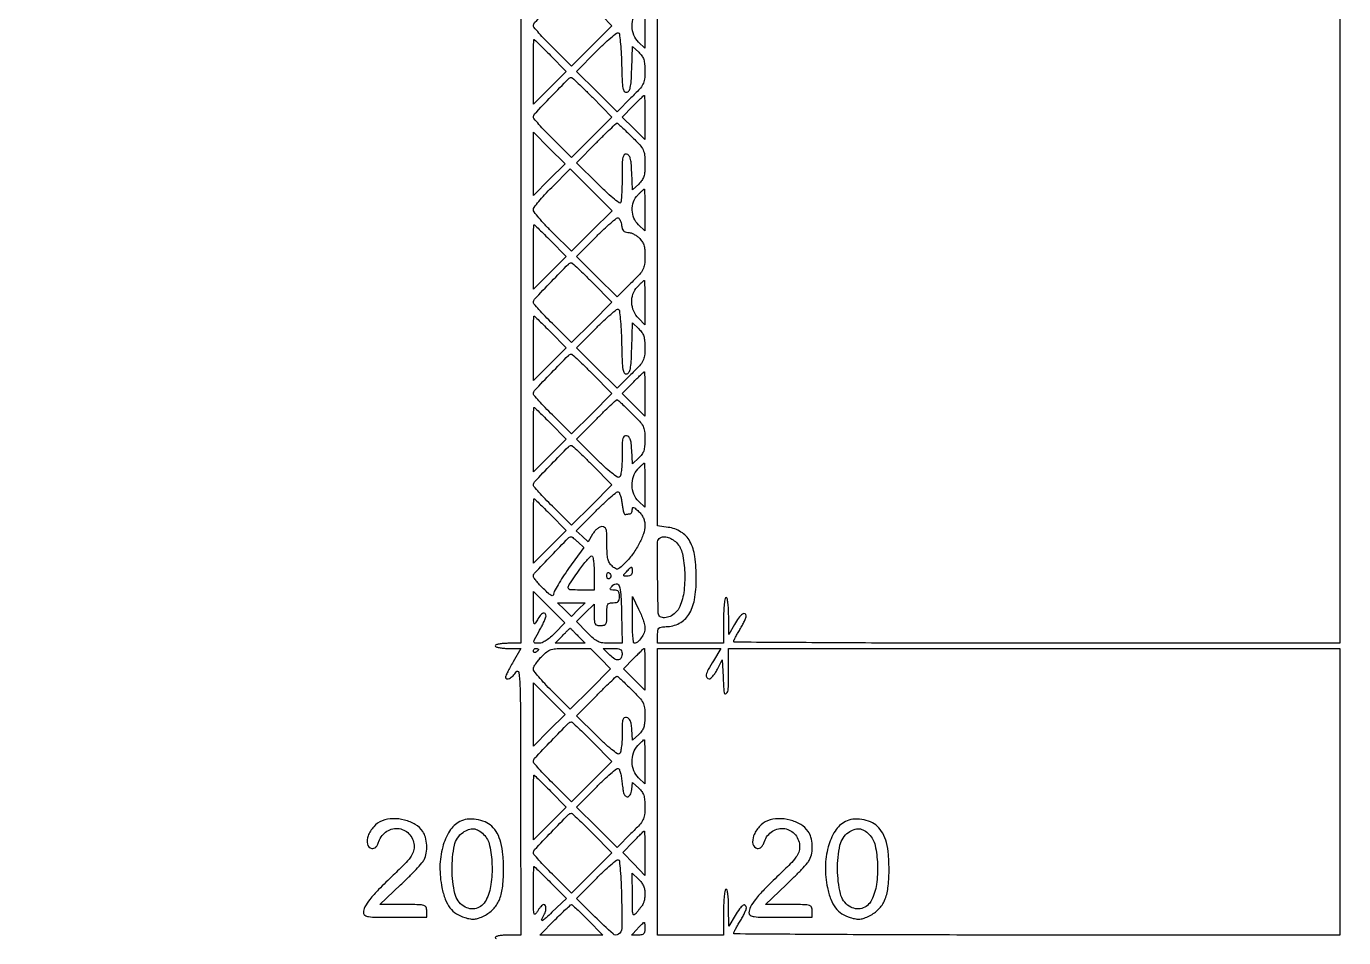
# Model space of a CAD drawing. Extents: x 0 to 836, y 5 to 589.
# Drawn here: x 89.01 to 132.95, y 310.14 to 340.53 of the extents above; entities that cross this region are included whole.
import ezdxf

# ---------------------------------------------------------------- set-up
doc = ezdxf.new("R2010")
doc.units = 0
doc.header["$MEASUREMENT"] = 0

msp = doc.modelspace()

# ---------------------------------------------------------------- linework, layer by layer
for points in [[(201.712326, 537.783562, -0.000001), (217.055896, 537.76491, -0.426088)], [(546.939, 229.3929, -0.000106), (546.943559, 250.949215, -0.000176), (546.957638, 269.095817, -0.000001), (546.976289, 285.583213, -0.415883)], [(836.0595, 588.6891), (420.497259, 588.710259, 0.000013), (261.145696, 588.714318, 0.000021), (126.989856, 588.708632), (4.934769, 588.698274, 0.19889), (4.878609, 588.675009, 0.198853), (4.855343, 588.618859), (4.83877, 516.273901, 0.000036), (4.826254, 436.744061, 0.000021), (4.8222, 342.282364), (4.8222, 95.946129), (4.469225, 95.920114, 0.031904), (4.160456, 95.877435, 0.315999), (4.075312, 95.787407, 0.415411), (4.137995, 95.703578, 0.035338), (4.43445, 95.6826), (4.8222, 95.6826), (4.8222, 50.2101), (4.8222, 4.7376), (420.462, 4.7376), (836.1018, 4.7376)], [(604.852986, 529.408162, -0.000002), (620.423836, 529.389509, -0.550615)], [(238.738155, 529.614638, -0.000002), (224.300981, 529.63329, -0.415836)], [(308.18842, 529.408162, -0.000002), (322.638019, 529.38951, -0.415836)], [(531.796111, 538.074638, -0.000002), (517.6951, 538.093291, -0.426056)], [(413.368417, 538.074638, -0.000002), (399.676779, 538.093291, -0.415815)], [(77.850638, 481.579418, -0.000002), (77.869294, 494.031443, -0.550517)], [(336.166934, 548.220763, -0.000002), (326.827688, 548.233536, -0.413812)], [(77.644162, 421.684687, -0.000002), (77.625507, 409.236574, -0.415775)], [(333.609652, 529.614638, -0.000003), (323.198363, 529.633296, -0.415688)], [(383.716206, 529.408162, -0.000003), (394.123716, 529.389504, -0.425916)], [(68.6952, 512.4222), (68.6952, 424.07169), (68.6952, 335.721179), (68.2299, 335.759766, 0.007133), (67.929172, 335.78039, 0.107826), (67.826408, 335.763741, 0.250288), (67.778728, 335.707689, 0.053641), (67.7646, 335.576376, 0.040763), (67.773948, 335.461903, 0.150693), (67.805902, 335.397748, 0.157767), (67.867426, 335.364407, 0.045946), (67.9761, 335.3544, 0.038131), (68.057092, 335.360586, 0.057076), (68.125472, 335.379251, 0.074992), (68.172132, 335.406604, 0.226478), (68.1876, 335.439, -0.308176), (68.230223, 335.501586, -0.104548), (68.344539, 335.520821, -0.079759), (68.484837, 335.492261, -0.106751), (68.59368, 335.42208, -0.198532), (68.652554, 335.280239, -0.000012), (68.672972, 321.077246, -0.000309), (68.688474, 301.604946, -0.000063), (68.690329, 267.04413)], [(77.841889, 210.212758, -0.000002), (77.851786, 217.49274, -0.413814)], [(86.1228, 450.792572), (86.1228, 406.705194), (85.499464, 406.600455, 0.100315), (83.868412, 405.97451, 0.099926), (82.607151, 404.762259, 0.1007), (81.921518, 403.164231, 0.103551), (81.924609, 401.442009, 0.050819), (82.199961, 400.581557, 0.047863), (82.647485, 399.775665, 0.049065), (83.22665, 399.088919, 0.060583), (83.892168, 398.581824, 0.027792), (84.313921, 398.365183, 0.017806), (84.824667, 398.159201, 0.016577), (85.310444, 398.001134, 0.070475), (85.612129, 397.9584, -0.018306), (85.71499, 397.954633, -0.015555), (85.82308, 397.943316, -0.015835), (85.920901, 397.926816, -0.041935), (85.988981, 397.907049, -0.309751), (86.079515, 397.775741, -0.000067), (86.101574, 389.726527, -0.000595), (86.119331, 377.187861, -0.000057), (86.1228, 346.554849), (86.1228, 295.254)], [(86.292, 295.254), (86.292, 346.554849, -0.000057), (86.295469, 377.187861, -0.000595)], [(105.4962, 361.027638), (105.4962, 319.9572), (105.0732, 319.9572, 0.01883), (104.91106, 319.951091, 0.03053), (104.774456, 319.932349, 0.031449), (104.673935, 319.905579, 0.322437), (104.6502, 319.8726, 0.322621), (104.673953, 319.83962, 0.031364), (104.774669, 319.812851, 0.03048), (104.911505, 319.794108, 0.018798), (105.073923, 319.788), (105.497647, 319.788), (105.243123, 319.33701, 0.005), (105.145603, 319.160103, 0.007254), (105.063366, 319.001868, 0.004036), (104.997246, 318.867303, 0.112633), (104.9886, 318.82941, 0.342162), (105.030274, 318.775641, 0.178914), (105.119529, 318.784776, 0.082515), (105.241897, 318.87227, 0.057668), (105.347454, 319.00545, -0.696987), (105.431071, 318.98836, -0.029387), (105.471292, 318.557274, -0.007916), (105.489536, 317.568315, -0.000528), (105.493949, 314.73315), (105.4962, 310.2282), (105.0732, 310.2282, 0.01883), (104.91106, 310.222091, 0.03053), (104.774456, 310.203349, 0.031449), (104.673935, 310.176579, 0.322437), (104.6502, 310.1436, 0.323995), (104.674087, 310.110606, 0.030733)], [(132.822, 357.7311), (132.822, 319.9572), (122.7123, 319.9572, -0.000588), (118.835757, 319.961759, -0.000981), (115.572452, 319.975838, -0.000039), (112.628797, 319.994543, -0.414331), (112.603033, 320.02065, -0.111035), (112.612259, 320.060409, -0.00754), (112.664565, 320.164867, -0.010506), (112.732025, 320.288254, -0.007675), (112.811893, 320.4225, 0.013093), (112.891885, 320.56033, 0.015532), (112.95987, 320.69463, 0.014424), (113.010031, 320.810453, 0.08935), (113.02296, 320.8737, 0.300243), (112.980895, 320.940801, 0.270054), (112.898244, 320.932505, 0.076762), (112.766082, 320.801554, 0.029789), (112.625142, 320.585123), (112.436183, 320.2533), (112.434792, 320.86665, 0.012089), (112.428388, 321.10876, 0.022171), (112.409681, 321.305165, 0.019132), (112.383288, 321.452254, 0.352327), (112.3488, 321.48, 0.365646), (112.313203, 321.449951, 0.014491), (112.2877, 321.2685, 0.018502), (112.269844, 321.026521, 0.009164), (112.2642, 320.7186), (112.2642, 319.9572), (111.1644, 319.9572), (110.0646, 319.9572), (110.064849, 320.23215, -0.026807), (110.073677, 320.393961, -0.174073), (110.108814, 320.466182, -0.165818), (110.182855, 320.501461, -0.02379), (110.352681, 320.513103, 0.116545), (110.787786, 320.625554, 0.131991), (111.103293, 320.917961, 0.097119), (111.292231, 321.409042, 0.042288), (111.354701, 322.108109, 0.034894), (111.306129, 322.852472, 0.092165), (111.139459, 323.357558, 0.128781), (110.843969, 323.669265, 0.106049), (110.411316, 323.824574), (110.0646, 323.871078), (110.0646, 359.643478)]]:
    msp.add_lwpolyline(points, format="xyb")
for points in [[(107.888191, 341.211021), (108.541913, 340.553443), (107.865123, 339.880623), (107.188333, 339.207802), (106.553767, 339.838134, -0.006272), (106.310589, 340.085826, -0.009458), (106.105604, 340.308194, -0.004832), (105.938915, 340.499724, -0.178485), (105.9192, 340.553193, -0.192259), (105.960519, 340.656678, -0.001907), (106.52223, 341.243452, -0.001843), (107.089416, 341.827121, -0.201678), (107.188067, 341.8686, -0.189182), (107.218886, 341.856507, -0.001546), (107.41287, 341.675436, -0.005248), (107.634255, 341.463087, -0.003319)], [(109.6416, 340.542553), (109.6416, 339.808706), (109.4301, 340.0074, -0.110354), (109.272474, 340.239397, -0.088052), (109.211844, 340.536481, -0.087666), (109.257093, 340.837473, -0.107938), (109.402547, 341.080597, -0.006974), (109.475033, 341.15563, -0.010459), (109.540553, 341.218883, -0.005704), (109.596975, 341.269934, -0.183019), (109.614047, 341.2764, -0.401662), (109.62525, 341.265669, -0.001379), (109.633506, 341.060832, -0.005864), (109.63962, 340.823944, -0.003519)], [(108.861784, 339.29687, 0.003506), (108.879785, 338.717578, 0.033885), (108.905767, 338.472972, 0.115366), (108.952895, 338.362514, 0.289364), (109.030984, 338.331825, 0.201477), (109.106883, 338.382262, 0.093211), (109.153966, 338.493384, 0.039321), (109.182356, 338.700409, 0.006229), (109.200911, 339.110397), (109.225523, 339.86119), (109.433561, 339.665748, -0.048698), (109.538488, 339.545943, -0.075631), (109.60071, 339.423753, -0.059811), (109.63225, 339.268591, -0.020268), (109.6416, 339.038013, -0.027995), (109.626588, 338.770103, -0.092548), (109.575159, 338.601772, -0.067417), (109.457957, 338.436107, -0.010325), (109.175843, 338.145749), (108.710086, 337.685778), (108.033687, 338.35821), (107.357287, 339.030643), (108.011503, 339.688718, -0.008182), (108.268472, 339.93888, -0.012728), (108.498832, 340.145098, -0.006929), (108.696114, 340.308202, -0.254596), (108.751809, 340.318244, -0.285226), (108.788568, 340.274147, -0.007983), (108.820345, 340.017576, -0.013454), (108.846374, 339.694345, -0.007349)], [(106.492778, 339.560889), (107.019168, 339.029778), (106.469184, 338.484683), (105.9192, 337.939588), (105.9192, 339.015794, -0.002054), (105.920896, 339.428464, -0.003426), (105.926131, 339.775864, -0.000473), (105.933145, 340.082578, -0.407257), (105.942794, 340.092, -0.193708), (105.958794, 340.08556, -0.000647), (106.114084, 339.935986, -0.003383), (106.289276, 339.764501, -0.002097)], [(107.888191, 338.165421), (108.541913, 337.507843), (107.865123, 336.835023), (107.188333, 336.162202), (106.553767, 336.792534, -0.006272), (106.310589, 337.040226, -0.009458), (106.105604, 337.262594, -0.004832), (105.938915, 337.454124, -0.178485), (105.9192, 337.507593, -0.192259), (105.960519, 337.611078, -0.001907), (106.52223, 338.197852, -0.001843), (107.089416, 338.781521, -0.201678), (107.188067, 338.823, -0.189182), (107.218886, 338.810907, -0.001546), (107.41287, 338.629836, -0.005248), (107.634255, 338.417487, -0.003319)], [(109.6416, 337.494086), (109.6416, 336.757371), (109.260733, 337.131164), (108.879867, 337.504956), (109.236048, 337.867878, -0.00324), (109.374363, 338.006996, -0.005133), (109.494852, 338.124192, -0.001471), (109.600531, 338.2243, -0.191126), (109.616914, 338.2308, -0.403157), (109.626966, 338.221122, -0.0011), (109.634349, 338.01439, -0.005234), (109.639826, 337.776576, -0.00314)], [(109.19479, 336.85894, -0.010992), (109.47002, 336.57491, -0.073581), (109.580874, 336.41315, -0.091891), (109.628569, 336.241229, -0.021843), (109.6416, 335.943087, -0.016758), (109.632945, 335.684908, -0.058416), (109.602525, 335.521205, -0.079007), (109.540913, 335.396256, -0.050245), (109.434213, 335.273664), (109.226827, 335.078835), (109.201563, 335.659893, 0.00926), (109.182456, 335.967827, 0.049201), (109.152477, 336.133693, 0.106746), (109.103733, 336.22512, 0.171627), (109.02825, 336.269179, 0.242241), (108.950528, 336.246246, 0.155743), (108.904535, 336.161963, 0.043305), (108.884261, 335.967701, 0.004357), (108.8802, 335.501603, -0.006919), (108.875921, 335.192376, -0.010319), (108.862859, 334.922226, -0.005707), (108.844718, 334.696977, -0.175164), (108.821165, 334.646765, -0.381343), (108.776339, 334.644218, -0.006715), (108.573153, 334.81032, -0.013111), (108.333317, 335.022787, -0.007903), (108.059767, 335.286446), (107.357404, 335.985161), (108.011067, 336.64268, -0.002978), (108.264643, 336.894731, -0.004735), (108.484944, 337.107054, -0.001262), (108.678544, 337.289214, -0.19036), (108.706355, 337.3002, -0.183123), (108.733577, 337.289884, -0.002559), (108.867003, 337.17058, -0.00676), (109.020527, 337.028068, -0.004352)], [(107.866356, 333.707338), (107.189681, 333.030663), (106.554441, 333.661664, -0.009369), (106.311069, 333.912645, -0.013445), (106.105802, 334.144623, -0.009229), (105.945344, 334.343438, -0.166663), (105.9192, 334.419693, -0.164069), (105.944851, 334.495762, -0.009591), (106.098801, 334.690214, -0.013701), (106.296373, 334.917192, -0.009602), (106.530607, 335.162236), (107.142013, 335.77775), (107.842522, 335.080881), (108.54303, 334.384012)], [(109.6416, 334.409053), (109.6416, 333.717506), (109.4301, 333.9162, -0.102253), (109.27584, 334.135597, -0.095577), (109.216352, 334.403586, -0.095278), (109.260772, 334.675181, -0.100862), (109.402547, 334.904797, -0.006974), (109.475033, 334.97983, -0.010459), (109.540553, 335.043083, -0.005704), (109.596975, 335.094134, -0.183019), (109.614047, 335.1006, -0.400796), (109.62524, 335.08991, -0.001551), (109.633506, 334.897458, -0.006222), (109.63962, 334.674223, -0.003734)], [(108.864669, 333.888526, 0.044057), (108.886951, 333.781841, 0.111717), (108.925825, 333.713385, 0.133169), (108.985511, 333.675376, 0.07571), (109.070717, 333.6624, -0.078261), (109.153399, 333.649379, -0.035902), (109.254849, 333.608366, -0.03443), (109.35765, 333.548851, -0.040164), (109.445797, 333.478453, -0.054214), (109.542818, 333.365184, -0.073209), (109.601871, 333.244115, -0.05677), (109.632444, 333.088695, -0.020206), (109.6416, 332.862213, -0.027995), (109.626588, 332.594303, -0.092548), (109.575159, 332.425972, -0.067417), (109.457957, 332.260307, -0.010325), (109.175843, 331.969949), (108.710086, 331.509978), (108.033687, 332.18241), (107.357287, 332.854843), (108.011503, 333.512918, -0.008155), (108.268472, 333.763107, -0.012681), (108.498832, 333.969409, -0.006892), (108.696141, 334.132659, -0.253658), (108.751809, 334.142823, -0.1643), (108.786778, 334.116681, -0.046402), (108.820474, 334.056502, -0.041429), (108.848089, 333.977149, -0.033572)], [(106.492778, 333.385089), (107.019168, 332.853978), (106.469184, 332.308883), (105.9192, 331.763788), (105.9192, 332.839994, -0.002054), (105.920896, 333.252664, -0.003426), (105.926131, 333.600064, -0.000473), (105.933145, 333.906778, -0.407257), (105.942794, 333.9162, -0.193708), (105.958794, 333.90976, -0.000647), (106.114084, 333.760186, -0.003383), (106.289276, 333.588701, -0.002097)], [(107.888191, 331.989621), (108.541913, 331.332043), (107.865123, 330.659223), (107.188333, 329.986402), (106.553767, 330.616734, -0.006272), (106.310589, 330.864426, -0.009458), (106.105604, 331.086794, -0.004832), (105.938915, 331.278324, -0.178485), (105.9192, 331.331793, -0.192259), (105.960519, 331.435278, -0.001907), (106.52223, 332.022052, -0.001843), (107.089416, 332.605721, -0.201678), (107.188067, 332.6472, -0.189182), (107.218886, 332.635107, -0.001546), (107.41287, 332.454036, -0.005248), (107.634255, 332.241687, -0.003319)], [(109.6416, 331.316673), (109.6416, 330.578345), (109.436266, 330.787923, -0.089891), (109.269619, 331.033682, -0.091954), (109.201539, 331.32034, -0.095486), (109.241598, 331.603357, -0.106193), (109.383878, 331.839325, -0.006335), (109.463521, 331.921978, -0.009593), (109.535069, 331.991646, -0.004847), (109.596799, 332.048375, -0.185462), (109.614047, 332.055, -0.401747), (109.625251, 332.044265, -0.001362), (109.633506, 331.838116, -0.005828), (109.63962, 331.599781, -0.003497)], [(108.86162, 329.990822, 0.003151), (108.879531, 329.358402, 0.031314), (108.90528, 329.09439, 0.106447), (108.952084, 328.974405, 0.302733), (109.03082, 328.941222, 0.212124), (109.107687, 328.994617, 0.088079), (109.154403, 329.115089, 0.035998), (109.182267, 329.341879, 0.005287), (109.200655, 329.804666), (109.22501, 330.640272), (109.433305, 330.444589, -0.04859), (109.538398, 330.324646, -0.075675), (109.600685, 330.20243, -0.059873), (109.632246, 330.047272, -0.020269), (109.6416, 329.816613, -0.027995), (109.626588, 329.548703, -0.092548), (109.575159, 329.380372, -0.067417), (109.457957, 329.214707, -0.010325), (109.175843, 328.924349), (108.710086, 328.464378), (108.033687, 329.13681), (107.357287, 329.809243), (108.011503, 330.467318, -0.008184), (108.268472, 330.717479, -0.01273), (108.498832, 330.923693, -0.00693), (108.696113, 331.08679, -0.254638), (108.751809, 331.096827, -0.288245), (108.78901, 331.051674, -0.007223), (108.820482, 330.775349, -0.012621), (108.846269, 330.426185, -0.006617)], [(106.492778, 330.339489), (107.019168, 329.808378), (106.469184, 329.263283), (105.9192, 328.718188), (105.9192, 329.794394, -0.002054), (105.920896, 330.207064, -0.003426), (105.926131, 330.554464, -0.000473), (105.933145, 330.861178, -0.407257), (105.942794, 330.8706, -0.193708), (105.958794, 330.86416, -0.000647), (106.114084, 330.714586, -0.003383), (106.289276, 330.543101, -0.002097)], [(107.888191, 328.944021), (108.541913, 328.286443), (107.865123, 327.613623), (107.188333, 326.940802), (106.553767, 327.571134, -0.006272), (106.310589, 327.818826, -0.009458), (106.105604, 328.041194, -0.004832), (105.938915, 328.232724, -0.178485), (105.9192, 328.286193, -0.192259), (105.960519, 328.389678, -0.001907), (106.52223, 328.976452, -0.001843), (107.089416, 329.560121, -0.201678), (107.188067, 329.6016, -0.189182), (107.218886, 329.589507, -0.001546), (107.41287, 329.408436, -0.005248), (107.634255, 329.196087, -0.003319)], [(109.6416, 328.272686), (109.6416, 327.535971), (109.260733, 327.909764), (108.879867, 328.283556), (109.236048, 328.646478, -0.00324), (109.374363, 328.785596, -0.005133), (109.494852, 328.902792, -0.001471), (109.600531, 329.0029, -0.191126), (109.616914, 329.0094, -0.403157), (109.626966, 328.999722, -0.0011), (109.634349, 328.79299, -0.005234), (109.639826, 328.555176, -0.00314)], [(106.492778, 327.293889), (107.019168, 326.762778), (106.469184, 326.217683), (105.9192, 325.672588), (105.9192, 326.748794, -0.002054), (105.920896, 327.161464, -0.003426), (105.926131, 327.508864, -0.000473), (105.933145, 327.815578, -0.407257), (105.942794, 327.825, -0.193708), (105.958794, 327.81856, -0.000647), (106.114084, 327.668986, -0.003383), (106.289276, 327.497501, -0.002097)], [(109.19479, 327.63754, -0.011159), (109.46338, 327.360176, -0.068662), (109.577001, 327.197576, -0.091161), (109.62704, 327.030486, -0.027296), (109.6416, 326.763987, -0.020259), (109.632271, 326.533828, -0.059493), (109.600834, 326.378644, -0.075401), (109.538949, 326.256584, -0.049254), (109.434877, 326.137488), (109.228154, 325.943282), (109.202227, 326.396898, 0.014202), (109.182585, 326.626088, 0.05823), (109.150803, 326.761685, 0.109507), (109.101236, 326.839927, 0.151157), (109.02825, 326.878661, 0.214386), (108.951247, 326.860264, 0.174209), (108.90509, 326.788087, 0.050634), (108.88444, 326.620785, 0.005408), (108.8802, 326.228796, -0.011295), (108.873909, 325.950337, -0.020273), (108.854336, 325.72257, -0.01838), (108.825792, 325.549021, -0.207255), (108.786809, 325.493067, -0.303266), (108.723007, 325.495322, -0.01208), (108.528128, 325.642974, -0.017355), (108.2933, 325.843696, -0.010125), (108.025353, 326.099496), (107.357287, 326.763643), (108.011009, 327.421221, -0.002978), (108.264607, 327.673295, -0.004735), (108.484927, 327.885636, -0.001262), (108.678544, 328.067814, -0.190361), (108.706355, 328.0788, -0.183123), (108.733577, 328.068484, -0.002559), (108.867003, 327.94918, -0.00676), (109.020527, 327.806668, -0.004352)], [(107.888191, 325.898421), (108.541913, 325.240843), (107.865123, 324.568023), (107.188333, 323.895202), (106.553767, 324.525534, -0.006272), (106.310589, 324.773226, -0.009458), (106.105604, 324.995594, -0.004832), (105.938915, 325.187124, -0.178485), (105.9192, 325.240593, -0.192259), (105.960519, 325.344078, -0.001907), (106.52223, 325.930852, -0.001843), (107.089416, 326.514521, -0.201678), (107.188067, 326.556, -0.189182), (107.218886, 326.543907, -0.001546), (107.41287, 326.362836, -0.005248), (107.634255, 326.150487, -0.003319)], [(109.6416, 325.229953), (109.6416, 324.496106), (109.4301, 324.6948, -0.110354), (109.272474, 324.926797, -0.088052), (109.211844, 325.223881, -0.087666), (109.257093, 325.524873, -0.107938), (109.402547, 325.767997, -0.006974), (109.475033, 325.84303, -0.010459), (109.540553, 325.906283, -0.005704), (109.596975, 325.957334, -0.183019), (109.614047, 325.9638, -0.401662), (109.62525, 325.953069, -0.001379), (109.633506, 325.748232, -0.005864), (109.63962, 325.511344, -0.003519)], [(106.492778, 324.248289), (107.019168, 323.717178), (106.469184, 323.172083), (105.9192, 322.626988), (105.9192, 323.703194, -0.002054), (105.920896, 324.115864, -0.003426), (105.926131, 324.463264, -0.000473), (105.933145, 324.769978, -0.407257), (105.942794, 324.7794, -0.193708), (105.958794, 324.77296, -0.000647), (106.114084, 324.623386, -0.003383), (106.289276, 324.451901, -0.002097)], [(108.8802, 324.60363, 0.016373), (108.900976, 324.461678, 0.02826), (108.928713, 324.345614, 0.029031), (108.95887, 324.262774, 0.38941), (108.98595, 324.25065, -0.030107), (109.016286, 324.258771, -0.014866), (109.055613, 324.265587, -0.014696), (109.096973, 324.27026, -0.020783), (109.134, 324.2718, 0.16398), (109.166271, 324.282676, 0.095857), (109.193749, 324.313409, 0.077014), (109.212316, 324.359271, 0.057803), (109.2186, 324.413447, -0.085723), (109.229256, 324.475142, -0.391376), (109.258698, 324.490569, -0.112937), (109.313725, 324.461333, -0.010224), (109.4301, 324.3564, -0.045191), (109.522129, 324.252793, -0.053207), (109.588401, 324.139595, -0.054498), (109.628154, 324.01737, -0.051436), (109.6416, 323.887009, -0.086982), (109.593205, 323.610925, -0.035706), (109.438164, 323.26228, -0.034752), (109.21932, 322.912668, -0.044541), (108.969731, 322.626825, -0.01112), (108.803742, 322.47473, -0.128215), (108.725367, 322.435462, -0.203715), (108.653949, 322.449383, -0.035297), (108.543258, 322.536181, -0.077874), (108.456958, 322.642944, -0.07408), (108.405624, 322.772796, -0.045704), (108.379697, 322.960521, -0.011475), (108.3726, 323.269712, 0.006979), (108.367894, 323.606881, 0.062263), (108.345445, 323.753158, 0.177489), (108.295275, 323.822264, 0.148966), (108.208183, 323.8488, 0.117393), (108.13353, 323.831028, 0.052612), (108.048209, 323.776031, 0.047213), (107.964687, 323.694711, 0.042734), (107.89475, 323.596536), (107.745734, 323.344273), (107.549238, 323.528872), (107.352741, 323.713471), (108.00923, 324.373832, -0.00813), (108.26707, 324.624894, -0.012646), (108.498164, 324.831924, -0.006855), (108.696117, 324.995811, -0.253888), (108.751809, 325.005977, -0.211128), (108.78775, 324.973628, -0.028232), (108.825036, 324.876149, -0.02866), (108.857721, 324.748989, -0.020427)], [(107.408705, 323.332741), (107.597815, 323.155081), (107.096907, 322.450271, 0.009306), (106.905045, 322.16938, 0.012636), (106.743142, 321.908466, 0.009583), (106.618914, 321.686864, 0.123566), (106.596, 321.595561, -0.256216), (106.571831, 321.551492, -0.270741), (106.522781, 321.549592, -0.061381), (106.426867, 321.617014, -0.009547), (106.2576, 321.7761, -0.012163), (106.12798, 321.908981, -0.016743), (106.018605, 322.034909, -0.013417), (105.93539, 322.143277, -0.158308), (105.9192, 322.19313, -0.191477), (105.958847, 322.292863, -0.00175), (106.520012, 322.882991, -0.001679), (107.086487, 323.470579, -0.202796), (107.18063, 323.5104, -0.157121), (107.204074, 323.502847, -0.009598), (107.2637, 323.458213, -0.013543), (107.333423, 323.400801, -0.009562)], [(110.690133, 323.315558, -0.144075), (110.889934, 322.949145, -0.044146), (110.969237, 322.317023, -0.044375), (110.934111, 321.643724, -0.081718), (110.770395, 321.121676, -0.09336), (110.653425, 320.968808, -0.076707), (110.481044, 320.856274, -0.084001), (110.299001, 320.808308, -0.162303), (110.154008, 320.842528, -0.254419), (110.083862, 320.965338, -0.002013), (110.064371, 322.1349, -0.002349), (110.055164, 323.294327, -0.199755), (110.121, 323.454, -0.16605), (110.229177, 323.507099, -0.091711), (110.377829, 323.498809, -0.075424), (110.541062, 323.431868, -0.061491)], [(107.9496, 322.278707), (107.9496, 321.7338), (107.479307, 321.7338, -0.014286), (107.139576, 321.743509, -0.3942), (107.083098, 321.802615, -0.15371), (107.117013, 321.914887, -0.002863), (107.471205, 322.428059, -0.0132), (107.605595, 322.609982, -0.021455), (107.730145, 322.756199, -0.016937), (107.836183, 322.862892, -0.339227), (107.879051, 322.867216, -0.214443), (107.906899, 322.826048, -0.013236), (107.928876, 322.676356, -0.017747), (107.944478, 322.490653, -0.012082)], [(108.495887, 322.247246, -0.108373), (108.507867, 322.213127, -0.099685), (108.505006, 322.176016, -0.095498), (108.487706, 322.141625, -0.090427), (108.45858, 322.115353, -0.136093), (108.425928, 322.105856, -0.190788), (108.397857, 322.116567, -0.140899), (108.378912, 322.147517, -0.067432), (108.3726, 322.194107, -0.039415), (108.379804, 322.285355, -0.25701), (108.407048, 322.320406, -0.315493), (108.445936, 322.31235, -0.050477)], [(109.2186, 322.344129, -0.091475), (109.207069, 322.28163, -0.117354), (109.174223, 322.233466, -0.110609), (109.121473, 322.203381, -0.074635), (109.052694, 322.193057, -0.018328), (108.954629, 322.196653, -0.338797), (108.932821, 322.216037, -0.225397), (108.941555, 322.249884, -0.009913), (109.023506, 322.344129, -0.009892), (109.078007, 322.402008, -0.014259), (109.128637, 322.450823, -0.009916), (109.172179, 322.488919, -0.176543), (109.189412, 322.4952, -0.326097), (109.200803, 322.486887, -0.029771), (109.210026, 322.450823, -0.029539), (109.216493, 322.402037, -0.018185)], [(106.639849, 320.297186, -0.023849), (106.492466, 320.159992, -0.032107), (106.346036, 320.051484, -0.036154), (106.213849, 319.979054, -0.107659), (106.113531, 319.9572, -0.033923), (105.969585, 319.966977, -0.385628), (105.93588, 320.007071, -0.11751), (105.958356, 320.087963, -0.003592), (106.129681, 320.392715, 0.011167), (106.210349, 320.541436, 0.013731), (106.278632, 320.68381, 0.012176), (106.329379, 320.805396, 0.090598), (106.341181, 320.86665, 0.180958), (106.311677, 320.947877, 0.330866), (106.246418, 320.962833, 0.123048), (106.149844, 320.888094, 0.042583), (106.052189, 320.73975, -0.027516), (105.975724, 320.615615, -0.608907), (105.942793, 320.619927, -0.083124), (105.926626, 320.708342, -0.002313), (105.922587, 321.098454), (105.9192, 321.689808), (106.445518, 321.16349), (106.971836, 320.637172)], [(108.861735, 320.944347), (108.88557, 319.9572), (108.477499, 319.9572, -0.027751), (108.236, 319.970614, -0.083359), (108.077695, 320.015674, -0.071269), (107.929393, 320.114101, -0.016636), (107.712734, 320.320645), (107.35604, 320.68409), (107.65282, 320.971741), (107.9496, 321.259391), (107.9496, 320.904396, 0.014629), (107.955695, 320.696118, 0.120275), (107.983351, 320.60605, 0.205156), (108.042969, 320.562692, 0.056081), (108.1611, 320.5494, 0.058662), (108.280112, 320.563411, 0.210352), (108.3397, 320.60862, 0.114574), (108.366841, 320.703382, 0.012699), (108.3726, 320.9301, -0.012699), (108.378359, 321.156818, -0.114574), (108.4055, 321.25158, -0.210352), (108.465088, 321.296789, -0.058662), (108.5841, 321.3108, 0.045527), (108.691416, 321.320592, 0.152009), (108.7533, 321.3531, 0.152009), (108.785808, 321.414984, 0.045527), (108.7956, 321.5223, 0.044873), (108.786414, 321.624453, 0.131889), (108.756494, 321.687738, 0.151744), (108.701946, 321.722372, 0.066225), (108.616041, 321.7338, -0.021056), (108.519472, 321.737868, -0.250141), (108.489065, 321.757549, -0.281429), (108.490523, 321.7918, -0.025388), (108.544138, 321.863518, -0.187412), (108.679172, 321.938616, -0.358), (108.778377, 321.877718, -0.068862), (108.835323, 321.589665, -0.008382)], [(109.640826, 320.471461, -0.096467), (109.61047, 320.312385, -0.054468), (109.517767, 320.138472, -0.055684), (109.398755, 319.999957, -0.189659), (109.290088, 319.9572, -0.379734), (109.261618, 319.982466, -0.007848), (109.240377, 320.187074, -0.014214), (109.225373, 320.439703, -0.008569), (109.221246, 320.73975), (109.223891, 321.5223), (109.431972, 321.0993, -0.016998), (109.511678, 320.922325, -0.01701), (109.579156, 320.740385, -0.017104), (109.627098, 320.577913, -0.062319)], [(107.3997, 320.211), (107.642856, 319.9572), (107.1459, 319.9572), (106.648944, 319.9572), (106.8921, 320.211, -0.002047), (106.986087, 320.3083, -0.003307), (107.066956, 320.390246, -0.000609), (107.13872, 320.461836, -0.19828), (107.1459, 320.4648, -0.19828), (107.15308, 320.461836, -0.000609), (107.224844, 320.390246, -0.003307), (107.305713, 320.3083, -0.002047)], [(106.0884, 319.750693, -0.151918), (106.082855, 319.732865, -0.038439), (106.063549, 319.708986, -0.035638), (106.036183, 319.683857, -0.029505), (106.0038, 319.6611, -0.082592), (105.971474, 319.647859, -0.161196), (105.944051, 319.650491, -0.182303), (105.925823, 319.668379, -0.108972), (105.9192, 319.698407, -0.093332), (105.92564, 319.732607, -0.09642), (105.944051, 319.761682, -0.099167), (105.97152, 319.781142, -0.105053), (106.0038, 319.788, -0.042167), (106.036189, 319.785264, -0.061769), (106.063549, 319.777041, -0.081139), (106.082101, 319.764959, -0.210953)], [(108.162089, 319.448587), (108.493517, 319.109174), (107.821695, 318.43339), (107.149874, 317.757605), (106.534537, 318.368835, -0.009516), (106.298794, 318.612091, -0.013623), (106.099955, 318.837232, -0.009448), (105.944776, 319.030192, -0.166104), (105.9192, 319.105055, -0.123774), (105.935657, 319.170518, -0.024322), (105.998629, 319.275279, -0.024441), (106.086081, 319.393048, -0.020546), (106.189596, 319.509022, -0.031378), (106.371028, 319.674116, -0.098199), (106.516666, 319.749896, -0.063178), (106.713146, 319.781164, -0.007908), (107.145326, 319.788), (107.830661, 319.788)], [(108.8802, 319.623793, -0.099403), (108.849494, 319.470867, -0.264466), (108.764441, 319.405212, -0.181235), (108.63433, 319.434072, -0.052183), (108.471475, 319.56607), (108.249545, 319.788), (108.564873, 319.788, -0.020139), (108.729803, 319.781354, -0.100225), (108.818436, 319.755836, -0.177173), (108.86401, 319.705922, -0.097626)], [(109.6416, 319.091294), (109.6416, 318.394588), (109.284679, 318.75151), (108.927757, 319.108431), (109.259548, 319.448215, -0.00354), (109.388543, 319.578461, -0.005583), (109.501257, 319.688188, -0.001731), (109.599891, 319.781437, -0.190734), (109.616469, 319.788, -0.402212), (109.626693, 319.778189, -0.001273), (109.634218, 319.583343, -0.005633), (109.639794, 319.358443, -0.00338)], [(111.925018, 319.376793, 0.012763), (111.753247, 319.080971, 0.067597), (111.686429, 318.906404, 0.21343), (111.704206, 318.813955, 0.244789), (111.783231, 318.7728, 0.180386), (111.836557, 318.792686, 0.035725), (111.90988, 318.865992, 0.033672), (111.987347, 318.96858, 0.025766), (112.058181, 319.09005), (112.2219, 319.4073), (112.246915, 318.83625, 0.011581), (112.282423, 318.306586, 0.639683), (112.354092, 318.28103, 0.186785), (112.422703, 318.44071, 0.009128), (112.4334, 319.0266), (112.4334, 319.788), (122.6277, 319.788), (132.822, 319.788), (132.822, 315.0081), (132.822, 310.2282), (122.7123, 310.2282, -0.000588), (118.835908, 310.232759, -0.000981), (115.5731, 310.246838, -0.000039), (112.630123, 310.265543, -0.424548), (112.60524, 310.29165, -0.10382), (112.615323, 310.331388, -0.007062), (112.66833, 310.435867, -0.009869), (112.736279, 310.559255, -0.007234), (112.816307, 310.6935, 0.012708), (112.896141, 310.830815, 0.015414), (112.963635, 310.963559, 0.01405), (113.013373, 311.077539, 0.095102), (113.025167, 311.13765, 0.218217), (112.98906, 311.217301, 0.339983), (112.917356, 311.221612, 0.086405), (112.797961, 311.106354, 0.02268), (112.650495, 310.88385), (112.435001, 310.5243), (112.4342, 311.13765, 0.012065), (112.428036, 311.379955, 0.0222), (112.409533, 311.576312, 0.01921), (112.383289, 311.723235, 0.352506), (112.3488, 311.751, 0.365646), (112.313203, 311.720951, 0.014491), (112.2877, 311.5395, 0.018502), (112.269844, 311.297521, 0.009164), (112.2642, 310.9896), (112.2642, 310.2282), (111.1644, 310.2282), (110.0646, 310.2282), (110.0646, 315.0081), (110.0646, 319.788), (111.121318, 319.788), (112.178036, 319.788)], [(109.19479, 318.41614, -0.011159), (109.46338, 318.138776, -0.068662), (109.577001, 317.976176, -0.091161), (109.62704, 317.809086, -0.027296), (109.6416, 317.542587, -0.020255), (109.63228, 317.312609, -0.059357), (109.600888, 317.157415, -0.075301), (109.539147, 317.03541, -0.049494), (109.43544, 316.916616), (109.22928, 316.722939), (109.20279, 317.09149, 0.02076), (109.182625, 317.268757, 0.065034), (109.149015, 317.38362, 0.106282), (109.098646, 317.453238, 0.137163), (109.02825, 317.488123, 0.192474), (108.951783, 317.473192, 0.187536), (108.905626, 317.409472, 0.057578), (108.884617, 317.261572, 0.006519), (108.8802, 316.922796, -0.013652), (108.873681, 316.684091, -0.021967), (108.853664, 316.481595, -0.020068), (108.824704, 316.32475, -0.201279), (108.786809, 316.271667, -0.303266), (108.723007, 316.273922, -0.01208), (108.528128, 316.421574, -0.017355), (108.2933, 316.622296, -0.010125), (108.025353, 316.878096), (107.357287, 317.542243), (108.011009, 318.199821, -0.002978), (108.264607, 318.451895, -0.004735), (108.484927, 318.664236, -0.001262), (108.678544, 318.846414, -0.190361), (108.706355, 318.8574, -0.183123), (108.733577, 318.847084, -0.002559), (108.867003, 318.72778, -0.00676), (109.020527, 318.585268, -0.004352)], [(107.888191, 316.677021), (108.541913, 316.019443), (107.865123, 315.346623), (107.188333, 314.673802), (106.553767, 315.304134, -0.006272), (106.310589, 315.551826, -0.009458), (106.105604, 315.774194, -0.004832), (105.938915, 315.965724, -0.178485), (105.9192, 316.019193, -0.192259), (105.960519, 316.122678, -0.001907), (106.52223, 316.709452, -0.001843), (107.089416, 317.293121, -0.201678), (107.188067, 317.3346, -0.189182), (107.218886, 317.322507, -0.001546), (107.41287, 317.141436, -0.005248), (107.634255, 316.929087, -0.003319)], [(109.6416, 316.008553), (109.6416, 315.274706), (109.4301, 315.4734, -0.110354), (109.272474, 315.705397, -0.088052), (109.211844, 316.002481, -0.087666), (109.257093, 316.303473, -0.107938), (109.402547, 316.546597, -0.006974), (109.475033, 316.62163, -0.010459), (109.540553, 316.684883, -0.005704), (109.596975, 316.735934, -0.183019), (109.614047, 316.7424, -0.401662), (109.62525, 316.731669, -0.001379), (109.633506, 316.526832, -0.005864), (109.63962, 316.289944, -0.003519)], [(106.492778, 315.026889), (107.019168, 314.495778), (106.469184, 313.950683), (105.9192, 313.405588), (105.9192, 314.481794, -0.002054), (105.920896, 314.894464, -0.003426), (105.926131, 315.241864, -0.000473), (105.933145, 315.548578, -0.407257), (105.942794, 315.558, -0.193708), (105.958794, 315.55156, -0.000647), (106.114084, 315.401986, -0.003383), (106.289276, 315.230501, -0.002097)], [(108.8802, 315.297631, 0.014554), (108.906649, 315.080216, 0.050844), (108.941801, 314.943555, 0.094393), (108.988333, 314.866207, 0.213398), (109.0494, 314.8389, 0.156916), (109.102929, 314.856123, 0.094967), (109.149156, 314.904873, 0.071543), (109.184032, 314.981598, 0.042498), (109.203907, 315.080231), (109.231514, 315.321562), (109.436557, 315.128934, -0.049976), (109.53954, 315.010741, -0.075098), (109.600994, 314.888844, -0.059084), (109.632298, 314.733629, -0.020248), (109.6416, 314.504013, -0.027995), (109.626588, 314.236103, -0.092548), (109.575159, 314.067772, -0.067417), (109.457957, 313.902107, -0.010325), (109.175843, 313.611749), (108.710086, 313.151778), (108.033687, 313.82421), (107.357287, 314.496643), (108.011503, 315.154718, -0.008158), (108.268472, 315.404904, -0.012686), (108.498832, 315.611196, -0.006896), (108.696138, 315.774428, -0.253769), (108.751809, 315.784578, -0.230958), (108.787711, 315.749719, -0.022097), (108.825036, 315.629899, -0.024601), (108.857736, 315.475428, -0.016867)], [(107.888191, 313.631421), (108.541913, 312.973843), (107.865123, 312.301023), (107.188333, 311.628202), (106.553767, 312.258534, -0.006272), (106.310589, 312.506226, -0.009458), (106.105604, 312.728594, -0.004832), (105.938915, 312.920124, -0.178485), (105.9192, 312.973593, -0.192259), (105.960519, 313.077078, -0.001907), (106.52223, 313.663852, -0.001843), (107.089416, 314.247521, -0.201678), (107.188067, 314.289, -0.189182), (107.218886, 314.276907, -0.001546), (107.41287, 314.095836, -0.005248), (107.634255, 313.883487, -0.003319)], [(100.876035, 314.036886, 0.111457), (100.595953, 313.8428, 0.095305), (100.407084, 313.536657, 0.141082), (100.384416, 313.262277, 0.305109), (100.528048, 313.120007, 0.121092), (100.600901, 313.123846, 0.119299), (100.664134, 313.160992, 0.083297), (100.71954, 313.236036, 0.033597), (100.769596, 313.353579, -0.167868), (101.036254, 313.691503, -0.183743), (101.443671, 313.776921, -0.186011), (101.801238, 313.570009, -0.170912), (101.943354, 313.16805, -0.091469), (101.911436, 312.993782, -0.068605), (101.817633, 312.822308, -0.035955), (101.627649, 312.601027, -0.006703), (101.245404, 312.225848, 0.00777), (100.758974, 311.746371, 0.027056), (100.467203, 311.415682, 0.042437), (100.302401, 311.166342, 0.124499), (100.251557, 310.96845, 0.266285), (100.296886, 310.888678, 0.098923), (100.423233, 310.8445, 0.031549), (100.686222, 310.82445, 0.003254), (101.3085, 310.8204), (102.366, 310.8204), (102.366, 311.0319, 0.107366), (102.339332, 311.15466, 0.22243), (102.266298, 311.216832, 0.062427), (102.10023, 311.240711, 0.003579), (101.58345, 311.246374), (100.8009, 311.249347), (101.492556, 311.902024, 0.006961), (101.764063, 312.165471, 0.008757), (102.007738, 312.417258, 0.007231), (102.204559, 312.634093, 0.066462), (102.275106, 312.739488, 0.074977), (102.346359, 312.963888, 0.051901), (102.360777, 313.23025, 0.052669), (102.320498, 313.488244, 0.08795), (102.228043, 313.686913, 0.107332), (101.982213, 313.914069, 0.069812), (101.623616, 314.062602, 0.068282), (101.22869, 314.108997, 0.091398)], [(103.468339, 314.016131, 0.133039), (103.125329, 313.696462, 0.072917), (102.894471, 313.166039, 0.063285), (102.802676, 312.50765, 0.054258), (102.869988, 311.810699, 0.038109), (102.982229, 311.421649, 0.07364), (103.138366, 311.138584, 0.08606), (103.350915, 310.94136, 0.071427), (103.631275, 310.811521, 0.026842), (103.818001, 310.766335, 0.069755), (103.955897, 310.760199, 0.067582), (104.092701, 310.792198, 0.024029), (104.277054, 310.872935, 0.08301), (104.576912, 311.089949, 0.092798), (104.776209, 311.38529, 0.071312), (104.888171, 311.795949, 0.029806), (104.925058, 312.369792, 0.020525), (104.905403, 312.908843, 0.045555), (104.836511, 313.313727, 0.060037), (104.713612, 313.62186, 0.079457), (104.52916, 313.860494, 0.093169), (104.309039, 314.001085, 0.059297), (104.014742, 314.080677, 0.059632), (103.712333, 314.088708, 0.098591)], [(104.260533, 313.586558, -0.144075), (104.460334, 313.220145, -0.044146), (104.539637, 312.588023, -0.044375), (104.504511, 311.914724, -0.081718), (104.340795, 311.392676, -0.09631), (104.202849, 311.214564, -0.114296), (104.015736, 311.114237, -0.114637), (103.804014, 311.106551, -0.097318), (103.596281, 311.190974, -0.192896), (103.303569, 311.610096, -0.054774), (103.207295, 312.41464, -0.054766), (103.288126, 313.222159, -0.189883), (103.572512, 313.652006, -0.063398), (103.758219, 313.749725, -0.113636), (103.928219, 313.772203, -0.112269), (104.092341, 313.718098, -0.060914)], [(113.735235, 314.036886, 0.111457), (113.455153, 313.8428, 0.095305), (113.266284, 313.536657, 0.141082), (113.243616, 313.262277, 0.305109), (113.387248, 313.120007, 0.121092), (113.460101, 313.123846, 0.119299), (113.523334, 313.160992, 0.083297), (113.57874, 313.236036, 0.033597), (113.628796, 313.353579, -0.167868), (113.895454, 313.691503, -0.183743), (114.302871, 313.776921, -0.186011), (114.660438, 313.570009, -0.170912), (114.802554, 313.16805, -0.091469), (114.770636, 312.993782, -0.068605), (114.676833, 312.822308, -0.035955), (114.486849, 312.601027, -0.006703), (114.104604, 312.225848, 0.00777), (113.618174, 311.746371, 0.027056), (113.326403, 311.415682, 0.042437), (113.161601, 311.166342, 0.124499), (113.110757, 310.96845, 0.266285), (113.156086, 310.888678, 0.098923), (113.282433, 310.8445, 0.031549), (113.545422, 310.82445, 0.003254), (114.1677, 310.8204), (115.2252, 310.8204), (115.2252, 311.0319, 0.107366), (115.198532, 311.15466, 0.22243), (115.125498, 311.216832, 0.062427), (114.95943, 311.240711, 0.003579), (114.44265, 311.246374), (113.6601, 311.249347), (114.351756, 311.902024, 0.006961), (114.623263, 312.165471, 0.008757), (114.866938, 312.417258, 0.007231), (115.063759, 312.634093, 0.066462), (115.134306, 312.739488, 0.074977), (115.205559, 312.963888, 0.051901), (115.219977, 313.23025, 0.052669), (115.179698, 313.488244, 0.08795), (115.087243, 313.686913, 0.107332), (114.841413, 313.914069, 0.069812), (114.482816, 314.062602, 0.068282), (114.08789, 314.108997, 0.091398)], [(116.327539, 314.016131, 0.133039), (115.984529, 313.696462, 0.072917), (115.753671, 313.166039, 0.063285), (115.661876, 312.50765, 0.054258), (115.729188, 311.810699, 0.038109), (115.841429, 311.421649, 0.07364), (115.997566, 311.138584, 0.08606), (116.210115, 310.94136, 0.071427), (116.490475, 310.811521, 0.026842), (116.677201, 310.766335, 0.069755), (116.815097, 310.760199, 0.067582), (116.951901, 310.792198, 0.024029), (117.136254, 310.872935, 0.08301), (117.436112, 311.089949, 0.092798), (117.635409, 311.38529, 0.071312), (117.747371, 311.795949, 0.029806), (117.784258, 312.369792, 0.020525), (117.764603, 312.908843, 0.045555), (117.695711, 313.313727, 0.060037), (117.572812, 313.62186, 0.079457), (117.38836, 313.860494, 0.093169), (117.168239, 314.001085, 0.059297), (116.873942, 314.080677, 0.059632), (116.571533, 314.088708, 0.098591)], [(117.119733, 313.586558, -0.144075), (117.319534, 313.220145, -0.044146), (117.398837, 312.588023, -0.044375), (117.363711, 311.914724, -0.081718), (117.199995, 311.392676, -0.09631), (117.062049, 311.214564, -0.114296), (116.874936, 311.114237, -0.114637), (116.663214, 311.106551, -0.097318), (116.455481, 311.190974, -0.192896), (116.162769, 311.610096, -0.054774), (116.066495, 312.41464, -0.054766), (116.147326, 313.222159, -0.189883), (116.431712, 313.652006, -0.063398), (116.617419, 313.749725, -0.113636), (116.787419, 313.772203, -0.112269), (116.951541, 313.718098, -0.060914)], [(109.6416, 312.958406), (109.6416, 312.220012), (109.270865, 312.598856), (108.90013, 312.9777), (109.24618, 313.33725, -0.003333), (109.380611, 313.475075, -0.005278), (109.497828, 313.591182, -0.00154), (109.60061, 313.690251, -0.193338), (109.616914, 313.6968, -0.403185), (109.626966, 313.687121, -0.001095), (109.634349, 313.479897, -0.005222), (109.639826, 313.241541, -0.003133)], [(106.493001, 311.981064), (107.019615, 311.449727), (106.538968, 310.987014, -0.006974), (106.344722, 310.805166, -0.033975), (106.226692, 310.711547, -0.440185), (106.19956, 310.717805, -0.273624), (106.200261, 310.753973, 0.037946), (106.293813, 310.934686, 0.070058), (106.336569, 311.094155, 0.125774), (106.3228, 311.20099, 0.307254), (106.260302, 311.2434, 0.177438), (106.220714, 311.228894, 0.034656), (106.165386, 311.175059, 0.032905), (106.106515, 311.099828, 0.02529), (106.052189, 311.01075, -0.087436), (105.984645, 310.925758, -0.577277), (105.943981, 310.939334, -0.047314), (105.927049, 311.097081, -0.002116), (105.922587, 311.64525, -0.00255), (105.922984, 311.977757, -0.004251), (105.927126, 312.257675, -0.000727), (105.933201, 312.503055, -0.406558), (105.942794, 312.5124, -0.193711), (105.958794, 312.50596, -0.000647), (106.11415, 312.35632, -0.003381), (106.289414, 312.184762, -0.002096)], [(108.861312, 311.469104, -0.006377), (108.867532, 310.45111, -0.24149), (108.764624, 310.253706, -0.352376), (108.576333, 310.265252, -0.010808), (107.972617, 310.839555), (107.357154, 311.450909), (108.011436, 312.109052, -0.008185), (108.268431, 312.359236, -0.012732), (108.498812, 312.565465, -0.006932), (108.69611, 312.728572, -0.254707), (108.751809, 312.738601, -0.292995), (108.789716, 312.691734, -0.006004), (108.82068, 312.376947, -0.011256), (108.846077, 311.977728, -0.005539)], [(109.6416, 311.605782, -0.02762), (109.635155, 311.489209, -0.027961), (109.615901, 311.37454, -0.029111), (109.587837, 311.277119, -0.092614), (109.554115, 311.218679, 0.009302), (109.512125, 311.16775, 0.003762), (109.456689, 311.096813, 0.003721), (109.398161, 311.019564, 0.004717), (109.345305, 310.9473, -0.168167), (109.284379, 310.904217, -0.435959), (109.243328, 310.928821, -0.048093), (109.225771, 311.084214, -0.003208), (109.221291, 311.533097), (109.2186, 312.288094), (109.4301, 312.0894, -0.045107), (109.524137, 311.983569, -0.056068), (109.590001, 311.869669, -0.056459), (109.628601, 311.74465, -0.046701)], [(107.7381, 310.7358), (108.240403, 310.2282), (107.1882, 310.2282), (106.135997, 310.2282), (106.6383, 310.7358, -0.004427), (106.834265, 310.930355, -0.006879), (107.007033, 311.094292, -0.002619), (107.157215, 311.231472, -0.185832), (107.1882, 311.2434, -0.185832), (107.219185, 311.231472, -0.002619), (107.369367, 311.094292, -0.006879), (107.542135, 310.930355, -0.004427)], [(109.6416, 310.4397, -0.04614), (109.631503, 310.330511, -0.160006), (109.597825, 310.269121, -0.150031), (109.532759, 310.237379, -0.03903), (109.415353, 310.2282), (109.189106, 310.2282), (109.3878, 310.4397, -0.006459), (109.46594, 310.520752, -0.009762), (109.536221, 310.589072, -0.005011), (109.596834, 310.644606, -0.184988), (109.614047, 310.6512, -0.359543), (109.624939, 310.642205, -0.015163), (109.633506, 310.589072, -0.020157), (109.639616, 310.520787, -0.012232)]]:
    msp.add_lwpolyline(points, format="xyb", close=True)
for points in [[(106.447104, 335.418696), (105.9192, 334.890792), (105.9192, 335.9466), (105.9192, 337.002408), (106.447104, 336.474504), (106.975008, 335.9466)], [(107.418927, 321.080073), (107.1882, 320.849345), (106.957473, 321.080073), (106.726745, 321.3108), (107.1882, 321.3108), (107.649655, 321.3108)], [(106.447104, 317.060496), (105.9192, 316.532592), (105.9192, 317.5884), (105.9192, 318.644208), (106.447104, 318.116304), (106.975008, 317.5884)]]:
    msp.add_lwpolyline(points, close=True)

doc.saveas('drawing.dxf')
